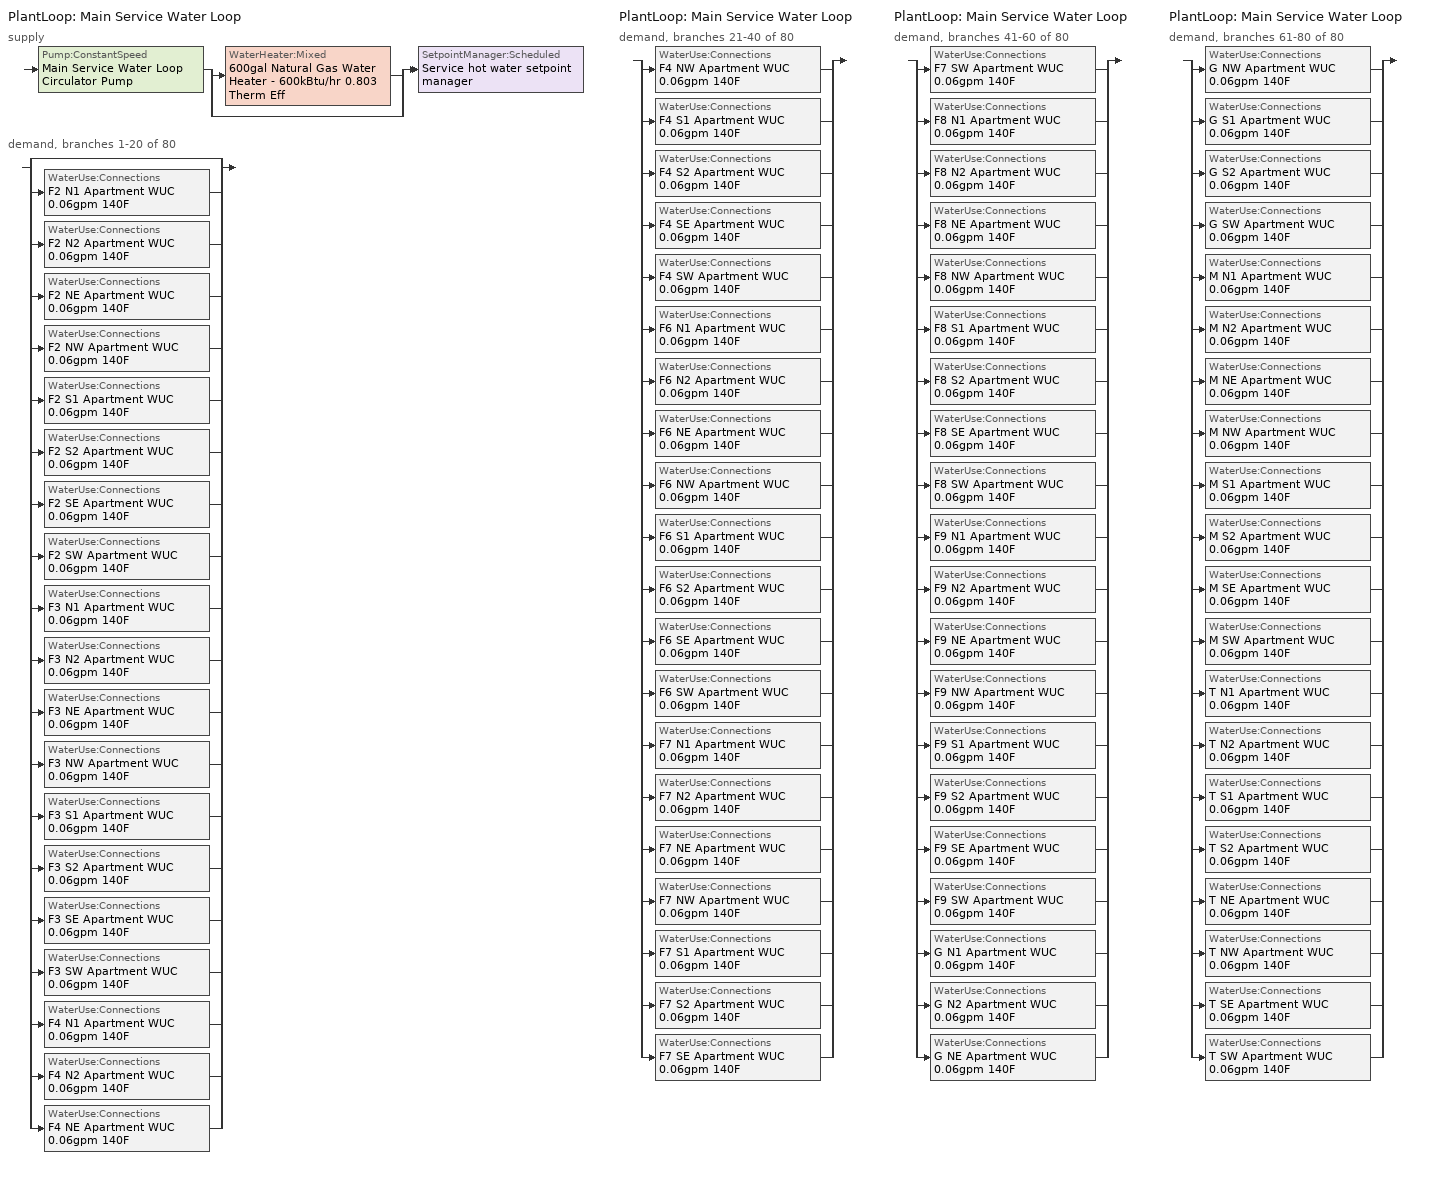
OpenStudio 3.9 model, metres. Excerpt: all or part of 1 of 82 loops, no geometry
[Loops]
PlantLoop 'Main Service Water Loop'
 supply: Pump:ConstantSpeed 'Main Service Water Loop Circulator Pump' > split
  | WaterHeater:Mixed '600gal Natural Gas Water Heater - 600kBtu/hr 0.803 Therm Eff'
  | bypass
  join > SetpointManager:Scheduled 'Service hot water setpoint manager'
 demand, branches 1-20 of 80: split
  | bypass
  | WaterUse:Connections 'F2 N1 Apartment WUC 0.06gpm 140F'
  | WaterUse:Connections 'F2 N2 Apartment WUC 0.06gpm 140F'
  | WaterUse:Connections 'F2 NE Apartment WUC 0.06gpm 140F'
  | WaterUse:Connections 'F2 NW Apartment WUC 0.06gpm 140F'
  | WaterUse:Connections 'F2 S1 Apartment WUC 0.06gpm 140F'
  | WaterUse:Connections 'F2 S2 Apartment WUC 0.06gpm 140F'
  | WaterUse:Connections 'F2 SE Apartment WUC 0.06gpm 140F'
  | WaterUse:Connections 'F2 SW Apartment WUC 0.06gpm 140F'
  | WaterUse:Connections 'F3 N1 Apartment WUC 0.06gpm 140F'
  | WaterUse:Connections 'F3 N2 Apartment WUC 0.06gpm 140F'
  | WaterUse:Connections 'F3 NE Apartment WUC 0.06gpm 140F'
  | WaterUse:Connections 'F3 NW Apartment WUC 0.06gpm 140F'
  | WaterUse:Connections 'F3 S1 Apartment WUC 0.06gpm 140F'
  | WaterUse:Connections 'F3 S2 Apartment WUC 0.06gpm 140F'
  | WaterUse:Connections 'F3 SE Apartment WUC 0.06gpm 140F'
  | WaterUse:Connections 'F3 SW Apartment WUC 0.06gpm 140F'
  | WaterUse:Connections 'F4 N1 Apartment WUC 0.06gpm 140F'
  | WaterUse:Connections 'F4 N2 Apartment WUC 0.06gpm 140F'
  | WaterUse:Connections 'F4 NE Apartment WUC 0.06gpm 140F'
PlantLoop 'Main Service Water Loop'
 demand, branches 21-40 of 80: split
  | WaterUse:Connections 'F4 NW Apartment WUC 0.06gpm 140F'
  | WaterUse:Connections 'F4 S1 Apartment WUC 0.06gpm 140F'
  | WaterUse:Connections 'F4 S2 Apartment WUC 0.06gpm 140F'
  | WaterUse:Connections 'F4 SE Apartment WUC 0.06gpm 140F'
  | WaterUse:Connections 'F4 SW Apartment WUC 0.06gpm 140F'
  | WaterUse:Connections 'F6 N1 Apartment WUC 0.06gpm 140F'
  | WaterUse:Connections 'F6 N2 Apartment WUC 0.06gpm 140F'
  | WaterUse:Connections 'F6 NE Apartment WUC 0.06gpm 140F'
  | WaterUse:Connections 'F6 NW Apartment WUC 0.06gpm 140F'
  | WaterUse:Connections 'F6 S1 Apartment WUC 0.06gpm 140F'
  | WaterUse:Connections 'F6 S2 Apartment WUC 0.06gpm 140F'
  | WaterUse:Connections 'F6 SE Apartment WUC 0.06gpm 140F'
  | WaterUse:Connections 'F6 SW Apartment WUC 0.06gpm 140F'
  | WaterUse:Connections 'F7 N1 Apartment WUC 0.06gpm 140F'
  | WaterUse:Connections 'F7 N2 Apartment WUC 0.06gpm 140F'
  | WaterUse:Connections 'F7 NE Apartment WUC 0.06gpm 140F'
  | WaterUse:Connections 'F7 NW Apartment WUC 0.06gpm 140F'
  | WaterUse:Connections 'F7 S1 Apartment WUC 0.06gpm 140F'
  | WaterUse:Connections 'F7 S2 Apartment WUC 0.06gpm 140F'
  | WaterUse:Connections 'F7 SE Apartment WUC 0.06gpm 140F'
PlantLoop 'Main Service Water Loop'
 demand, branches 41-60 of 80: split
  | WaterUse:Connections 'F7 SW Apartment WUC 0.06gpm 140F'
  | WaterUse:Connections 'F8 N1 Apartment WUC 0.06gpm 140F'
  | WaterUse:Connections 'F8 N2 Apartment WUC 0.06gpm 140F'
  | WaterUse:Connections 'F8 NE Apartment WUC 0.06gpm 140F'
  | WaterUse:Connections 'F8 NW Apartment WUC 0.06gpm 140F'
  | WaterUse:Connections 'F8 S1 Apartment WUC 0.06gpm 140F'
  | WaterUse:Connections 'F8 S2 Apartment WUC 0.06gpm 140F'
  | WaterUse:Connections 'F8 SE Apartment WUC 0.06gpm 140F'
  | WaterUse:Connections 'F8 SW Apartment WUC 0.06gpm 140F'
  | WaterUse:Connections 'F9 N1 Apartment WUC 0.06gpm 140F'
  | WaterUse:Connections 'F9 N2 Apartment WUC 0.06gpm 140F'
  | WaterUse:Connections 'F9 NE Apartment WUC 0.06gpm 140F'
  | WaterUse:Connections 'F9 NW Apartment WUC 0.06gpm 140F'
  | WaterUse:Connections 'F9 S1 Apartment WUC 0.06gpm 140F'
  | WaterUse:Connections 'F9 S2 Apartment WUC 0.06gpm 140F'
  | WaterUse:Connections 'F9 SE Apartment WUC 0.06gpm 140F'
  | WaterUse:Connections 'F9 SW Apartment WUC 0.06gpm 140F'
  | WaterUse:Connections 'G N1 Apartment WUC 0.06gpm 140F'
  | WaterUse:Connections 'G N2 Apartment WUC 0.06gpm 140F'
  | WaterUse:Connections 'G NE Apartment WUC 0.06gpm 140F'
PlantLoop 'Main Service Water Loop'
 demand, branches 61-80 of 80: split
  | WaterUse:Connections 'G NW Apartment WUC 0.06gpm 140F'
  | WaterUse:Connections 'G S1 Apartment WUC 0.06gpm 140F'
  | WaterUse:Connections 'G S2 Apartment WUC 0.06gpm 140F'
  | WaterUse:Connections 'G SW Apartment WUC 0.06gpm 140F'
  | WaterUse:Connections 'M N1 Apartment WUC 0.06gpm 140F'
  | WaterUse:Connections 'M N2 Apartment WUC 0.06gpm 140F'
  | WaterUse:Connections 'M NE Apartment WUC 0.06gpm 140F'
  | WaterUse:Connections 'M NW Apartment WUC 0.06gpm 140F'
  | WaterUse:Connections 'M S1 Apartment WUC 0.06gpm 140F'
  | WaterUse:Connections 'M S2 Apartment WUC 0.06gpm 140F'
  | WaterUse:Connections 'M SE Apartment WUC 0.06gpm 140F'
  | WaterUse:Connections 'M SW Apartment WUC 0.06gpm 140F'
  | WaterUse:Connections 'T N1 Apartment WUC 0.06gpm 140F'
  | WaterUse:Connections 'T N2 Apartment WUC 0.06gpm 140F'
  | WaterUse:Connections 'T S1 Apartment WUC 0.06gpm 140F'
  | WaterUse:Connections 'T S2 Apartment WUC 0.06gpm 140F'
  | WaterUse:Connections 'T NE Apartment WUC 0.06gpm 140F'
  | WaterUse:Connections 'T NW Apartment WUC 0.06gpm 140F'
  | WaterUse:Connections 'T SE Apartment WUC 0.06gpm 140F'
  | WaterUse:Connections 'T SW Apartment WUC 0.06gpm 140F'
[PlantLoop]
Main Service Water Loop: Glycol Concentration=0; Maximum Loop Temperature {C}=60; Minimum Loop Temperature {C}=10; Plant Loop Volume {m3}=Autocalculate; Load Distribution Scheme=Optimal
[Sizing:Plant]
Main Service Water Loop: Loop Type=Heating; Design Loop Exit Temperature {C}=60; Loop Design Temperature Difference {deltaC}=5; Sizing Option=NonCoincident; Zone Timesteps in Averaging Window=1; Coincident Sizing Factor Mode=None
[Pump:ConstantSpeed]
Main Service Water Loop Circulator Pump: Rated Flow Rate {m3/s}=autosize; Rated Pump Head {Pa}=29891; Rated Power Consumption {W}=autosize; Motor Efficiency=0.755102; Fraction of Motor Inefficiencies to Fluid Stream=0; Pump Control Type=Intermittent; Design Power Sizing Method=PowerPerFlowPerPressure; Design Electric Power per Unit Flow Rate {W/(m3/s)}=348701.1; Design Shaft Power per Unit Flow Rate per Unit Head {W-s/m3-Pa}=1.28205
[SetpointManager:Scheduled]
Service hot water setpoint manager: Control Variable=Temperature; Schedule=Service Water Loop Temp - 140F; Setpoint Node or NodeList=Main Service Water Loop Supply Outlet Node
[WaterHeater:Mixed]
600gal Natural Gas Water Heater - 600kBtu/hr 0.803 Therm Eff: Tank Volume {m3}=2.27125; Setpoint Temperature Schedule=Service Water Loop Temp - 140F; Deadband Temperature Difference {deltaC}=2; Maximum Temperature Limit {C}=60; Heater Control Type=Cycle; Heater Maximum Capacity {W}=175843; Heater Fuel Type=NaturalGas; Heater Thermal Efficiency=0.802763; Off Cycle Parasitic Fuel Consumption Rate {W}=8167.94; Off Cycle Parasitic Fuel Type=NaturalGas; Off Cycle Parasitic Heat Fraction to Tank=0; On Cycle Parasitic Fuel Consumption Rate {W}=8167.94; On Cycle Parasitic Fuel Type=NaturalGas; On Cycle Parasitic Heat Fraction to Tank=0; Ambient Temperature Indicator=Schedule; Ambient Temperature Schedule=Water Heater Ambient Temp Schedule 71.6F; Off Cycle Loss Coefficient to Ambient Temperature {W/K}=15.6173; On Cycle Loss Coefficient to Ambient Temperature {W/K}=15.6173; Use Side Effectiveness=1; Source Side Effectiveness=1; Use Side Design Flow Rate {m3/s}=autosize; Source Side Design Flow Rate {m3/s}=autosize; Indirect Water Heating Recovery Time {hr}=1.5; Source Side Flow Control Mode=IndirectHeatPrimarySetpoint
[WaterHeater:Sizing]
600gal Natural Gas Water Heater - 600kBtu/hr 0.803 Therm Eff: Design Mode=PeakDraw; Time Storage Can Meet Peak Draw {hr}=0.538503; Time for Tank Recovery {hr}=0; Nominal Tank Volume for Autosizing Plant Connections {m3}=1
[WaterUse:Equipment:Definition] Peak Flow Rate {m3/s}=3.65885e-06; Target Temperature Schedule=Mixed Water At Faucet Temp - 140F; Sensible Fraction Schedule=Fraction Sensible - 0.2; Latent Fraction Schedule=Fraction Latent - 0.05
F2 N1 Apartment 0.06gpm 140F; F2 N2 Apartment 0.06gpm 140F; F2 NE Apartment 0.06gpm 140F; F2 NW Apartment 0.06gpm 140F; F2 S1 Apartment 0.06gpm 140F; F2 S2 Apartment 0.06gpm 140F; F2 SE Apartment 0.06gpm 140F; F2 SW Apartment 0.06gpm 140F; F3 N1 Apartment 0.06gpm 140F; F3 N2 Apartment 0.06gpm 140F; F3 NE Apartment 0.06gpm 140F; F3 NW Apartment 0.06gpm 140F; F3 S1 Apartment 0.06gpm 140F; F3 S2 Apartment 0.06gpm 140F; F3 SE Apartment 0.06gpm 140F; F3 SW Apartment 0.06gpm 140F; F4 N1 Apartment 0.06gpm 140F; F4 N2 Apartment 0.06gpm 140F; F4 NE Apartment 0.06gpm 140F; F4 NW Apartment 0.06gpm 140F; F4 S1 Apartment 0.06gpm 140F; F4 S2 Apartment 0.06gpm 140F; F4 SE Apartment 0.06gpm 140F; F4 SW Apartment 0.06gpm 140F; F6 N1 Apartment 0.06gpm 140F; F6 N2 Apartment 0.06gpm 140F; F6 NE Apartment 0.06gpm 140F; F6 NW Apartment 0.06gpm 140F; F6 S1 Apartment 0.06gpm 140F; F6 S2 Apartment 0.06gpm 140F; F6 SE Apartment 0.06gpm 140F; F6 SW Apartment 0.06gpm 140F; F7 N1 Apartment 0.06gpm 140F; F7 N2 Apartment 0.06gpm 140F; F7 NE Apartment 0.06gpm 140F; F7 NW Apartment 0.06gpm 140F; F7 S1 Apartment 0.06gpm 140F; F7 S2 Apartment 0.06gpm 140F; F7 SE Apartment 0.06gpm 140F; F7 SW Apartment 0.06gpm 140F; F8 N1 Apartment 0.06gpm 140F; F8 N2 Apartment 0.06gpm 140F; F8 NE Apartment 0.06gpm 140F; F8 NW Apartment 0.06gpm 140F; F8 S1 Apartment 0.06gpm 140F; F8 S2 Apartment 0.06gpm 140F; F8 SE Apartment 0.06gpm 140F; F8 SW Apartment 0.06gpm 140F; F9 N1 Apartment 0.06gpm 140F; F9 N2 Apartment 0.06gpm 140F; F9 NE Apartment 0.06gpm 140F; F9 NW Apartment 0.06gpm 140F; F9 S1 Apartment 0.06gpm 140F; F9 S2 Apartment 0.06gpm 140F; F9 SE Apartment 0.06gpm 140F; F9 SW Apartment 0.06gpm 140F; G N1 Apartment 0.06gpm 140F; G N2 Apartment 0.06gpm 140F; G NE Apartment 0.06gpm 140F; G NW Apartment 0.06gpm 140F; G S1 Apartment 0.06gpm 140F; G S2 Apartment 0.06gpm 140F; G SW Apartment 0.06gpm 140F; M N1 Apartment 0.06gpm 140F; M N2 Apartment 0.06gpm 140F; M NE Apartment 0.06gpm 140F; M NW Apartment 0.06gpm 140F; M S1 Apartment 0.06gpm 140F; M S2 Apartment 0.06gpm 140F; M SE Apartment 0.06gpm 140F; M SW Apartment 0.06gpm 140F; T N1 Apartment 0.06gpm 140F; T N2 Apartment 0.06gpm 140F; T S1 Apartment 0.06gpm 140F; T S2 Apartment 0.06gpm 140F; T NE Apartment 0.06gpm 140F; T NW Apartment 0.06gpm 140F; T SE Apartment 0.06gpm 140F; T SW Apartment 0.06gpm 140F
[WaterUse:Equipment] Flow Rate Fraction Schedule=ApartmentHighRise APT_DHW_SCH
Name | Water Use Equipment Definition
F2 N1 Apartment Service Water Use 0.06gpm 140F | F2 N1 Apartment 0.06gpm 140F
F2 N2 Apartment Service Water Use 0.06gpm 140F | F2 N2 Apartment 0.06gpm 140F
F2 NE Apartment Service Water Use 0.06gpm 140F | F2 NE Apartment 0.06gpm 140F
F2 NW Apartment Service Water Use 0.06gpm 140F | F2 NW Apartment 0.06gpm 140F
F2 S1 Apartment Service Water Use 0.06gpm 140F | F2 S1 Apartment 0.06gpm 140F
F2 S2 Apartment Service Water Use 0.06gpm 140F | F2 S2 Apartment 0.06gpm 140F
F2 SE Apartment Service Water Use 0.06gpm 140F | F2 SE Apartment 0.06gpm 140F
F2 SW Apartment Service Water Use 0.06gpm 140F | F2 SW Apartment 0.06gpm 140F
F3 N1 Apartment Service Water Use 0.06gpm 140F | F3 N1 Apartment 0.06gpm 140F
F3 N2 Apartment Service Water Use 0.06gpm 140F | F3 N2 Apartment 0.06gpm 140F
F3 NE Apartment Service Water Use 0.06gpm 140F | F3 NE Apartment 0.06gpm 140F
F3 NW Apartment Service Water Use 0.06gpm 140F | F3 NW Apartment 0.06gpm 140F
F3 S1 Apartment Service Water Use 0.06gpm 140F | F3 S1 Apartment 0.06gpm 140F
F3 S2 Apartment Service Water Use 0.06gpm 140F | F3 S2 Apartment 0.06gpm 140F
F3 SE Apartment Service Water Use 0.06gpm 140F | F3 SE Apartment 0.06gpm 140F
F3 SW Apartment Service Water Use 0.06gpm 140F | F3 SW Apartment 0.06gpm 140F
F4 N1 Apartment Service Water Use 0.06gpm 140F | F4 N1 Apartment 0.06gpm 140F
F4 N2 Apartment Service Water Use 0.06gpm 140F | F4 N2 Apartment 0.06gpm 140F
F4 NE Apartment Service Water Use 0.06gpm 140F | F4 NE Apartment 0.06gpm 140F
F4 NW Apartment Service Water Use 0.06gpm 140F | F4 NW Apartment 0.06gpm 140F
F4 S1 Apartment Service Water Use 0.06gpm 140F | F4 S1 Apartment 0.06gpm 140F
F4 S2 Apartment Service Water Use 0.06gpm 140F | F4 S2 Apartment 0.06gpm 140F
F4 SE Apartment Service Water Use 0.06gpm 140F | F4 SE Apartment 0.06gpm 140F
F4 SW Apartment Service Water Use 0.06gpm 140F | F4 SW Apartment 0.06gpm 140F
F6 N1 Apartment Service Water Use 0.06gpm 140F | F6 N1 Apartment 0.06gpm 140F
F6 N2 Apartment Service Water Use 0.06gpm 140F | F6 N2 Apartment 0.06gpm 140F
F6 NE Apartment Service Water Use 0.06gpm 140F | F6 NE Apartment 0.06gpm 140F
F6 NW Apartment Service Water Use 0.06gpm 140F | F6 NW Apartment 0.06gpm 140F
F6 S1 Apartment Service Water Use 0.06gpm 140F | F6 S1 Apartment 0.06gpm 140F
F6 S2 Apartment Service Water Use 0.06gpm 140F | F6 S2 Apartment 0.06gpm 140F
F6 SE Apartment Service Water Use 0.06gpm 140F | F6 SE Apartment 0.06gpm 140F
F6 SW Apartment Service Water Use 0.06gpm 140F | F6 SW Apartment 0.06gpm 140F
F7 N1 Apartment Service Water Use 0.06gpm 140F | F7 N1 Apartment 0.06gpm 140F
F7 N2 Apartment Service Water Use 0.06gpm 140F | F7 N2 Apartment 0.06gpm 140F
F7 NE Apartment Service Water Use 0.06gpm 140F | F7 NE Apartment 0.06gpm 140F
F7 NW Apartment Service Water Use 0.06gpm 140F | F7 NW Apartment 0.06gpm 140F
F7 S1 Apartment Service Water Use 0.06gpm 140F | F7 S1 Apartment 0.06gpm 140F
F7 S2 Apartment Service Water Use 0.06gpm 140F | F7 S2 Apartment 0.06gpm 140F
F7 SE Apartment Service Water Use 0.06gpm 140F | F7 SE Apartment 0.06gpm 140F
F7 SW Apartment Service Water Use 0.06gpm 140F | F7 SW Apartment 0.06gpm 140F
F8 N1 Apartment Service Water Use 0.06gpm 140F | F8 N1 Apartment 0.06gpm 140F
F8 N2 Apartment Service Water Use 0.06gpm 140F | F8 N2 Apartment 0.06gpm 140F
F8 NE Apartment Service Water Use 0.06gpm 140F | F8 NE Apartment 0.06gpm 140F
F8 NW Apartment Service Water Use 0.06gpm 140F | F8 NW Apartment 0.06gpm 140F
F8 S1 Apartment Service Water Use 0.06gpm 140F | F8 S1 Apartment 0.06gpm 140F
F8 S2 Apartment Service Water Use 0.06gpm 140F | F8 S2 Apartment 0.06gpm 140F
F8 SE Apartment Service Water Use 0.06gpm 140F | F8 SE Apartment 0.06gpm 140F
F8 SW Apartment Service Water Use 0.06gpm 140F | F8 SW Apartment 0.06gpm 140F
F9 N1 Apartment Service Water Use 0.06gpm 140F | F9 N1 Apartment 0.06gpm 140F
F9 N2 Apartment Service Water Use 0.06gpm 140F | F9 N2 Apartment 0.06gpm 140F
F9 NE Apartment Service Water Use 0.06gpm 140F | F9 NE Apartment 0.06gpm 140F
F9 NW Apartment Service Water Use 0.06gpm 140F | F9 NW Apartment 0.06gpm 140F
F9 S1 Apartment Service Water Use 0.06gpm 140F | F9 S1 Apartment 0.06gpm 140F
F9 S2 Apartment Service Water Use 0.06gpm 140F | F9 S2 Apartment 0.06gpm 140F
F9 SE Apartment Service Water Use 0.06gpm 140F | F9 SE Apartment 0.06gpm 140F
F9 SW Apartment Service Water Use 0.06gpm 140F | F9 SW Apartment 0.06gpm 140F
G N1 Apartment Service Water Use 0.06gpm 140F | G N1 Apartment 0.06gpm 140F
G N2 Apartment Service Water Use 0.06gpm 140F | G N2 Apartment 0.06gpm 140F
G NE Apartment Service Water Use 0.06gpm 140F | G NE Apartment 0.06gpm 140F
G NW Apartment Service Water Use 0.06gpm 140F | G NW Apartment 0.06gpm 140F
G S1 Apartment Service Water Use 0.06gpm 140F | G S1 Apartment 0.06gpm 140F
G S2 Apartment Service Water Use 0.06gpm 140F | G S2 Apartment 0.06gpm 140F
G SW Apartment Service Water Use 0.06gpm 140F | G SW Apartment 0.06gpm 140F
M N1 Apartment Service Water Use 0.06gpm 140F | M N1 Apartment 0.06gpm 140F
M N2 Apartment Service Water Use 0.06gpm 140F | M N2 Apartment 0.06gpm 140F
M NE Apartment Service Water Use 0.06gpm 140F | M NE Apartment 0.06gpm 140F
M NW Apartment Service Water Use 0.06gpm 140F | M NW Apartment 0.06gpm 140F
M S1 Apartment Service Water Use 0.06gpm 140F | M S1 Apartment 0.06gpm 140F
M S2 Apartment Service Water Use 0.06gpm 140F | M S2 Apartment 0.06gpm 140F
M SE Apartment Service Water Use 0.06gpm 140F | M SE Apartment 0.06gpm 140F
M SW Apartment Service Water Use 0.06gpm 140F | M SW Apartment 0.06gpm 140F
T N1 Apartment Service Water Use 0.06gpm 140F | T N1 Apartment 0.06gpm 140F
T N2 Apartment Service Water Use 0.06gpm 140F | T N2 Apartment 0.06gpm 140F
T S1 Apartment Service Water Use 0.06gpm 140F | T S1 Apartment 0.06gpm 140F
T S2 Apartment Service Water Use 0.06gpm 140F | T S2 Apartment 0.06gpm 140F
T NE Apartment Service Water Use 0.06gpm 140F | T NE Apartment 0.06gpm 140F
T NW Apartment Service Water Use 0.06gpm 140F | T NW Apartment 0.06gpm 140F
T SE Apartment Service Water Use 0.06gpm 140F | T SE Apartment 0.06gpm 140F
T SW Apartment Service Water Use 0.06gpm 140F | T SW Apartment 0.06gpm 140F
[WaterUse:Connections] Drain Water Heat Exchanger Type=None; Drain Water Heat Exchanger Destination=Plant
Name | Water Use Equipment Name 1
F2 N1 Apartment WUC 0.06gpm 140F | F2 N1 Apartment Service Water Use 0.06gpm 140F
F2 N2 Apartment WUC 0.06gpm 140F | F2 N2 Apartment Service Water Use 0.06gpm 140F
F2 NE Apartment WUC 0.06gpm 140F | F2 NE Apartment Service Water Use 0.06gpm 140F
F2 NW Apartment WUC 0.06gpm 140F | F2 NW Apartment Service Water Use 0.06gpm 140F
F2 S1 Apartment WUC 0.06gpm 140F | F2 S1 Apartment Service Water Use 0.06gpm 140F
F2 S2 Apartment WUC 0.06gpm 140F | F2 S2 Apartment Service Water Use 0.06gpm 140F
F2 SE Apartment WUC 0.06gpm 140F | F2 SE Apartment Service Water Use 0.06gpm 140F
F2 SW Apartment WUC 0.06gpm 140F | F2 SW Apartment Service Water Use 0.06gpm 140F
F3 N1 Apartment WUC 0.06gpm 140F | F3 N1 Apartment Service Water Use 0.06gpm 140F
F3 N2 Apartment WUC 0.06gpm 140F | F3 N2 Apartment Service Water Use 0.06gpm 140F
F3 NE Apartment WUC 0.06gpm 140F | F3 NE Apartment Service Water Use 0.06gpm 140F
F3 NW Apartment WUC 0.06gpm 140F | F3 NW Apartment Service Water Use 0.06gpm 140F
F3 S1 Apartment WUC 0.06gpm 140F | F3 S1 Apartment Service Water Use 0.06gpm 140F
F3 S2 Apartment WUC 0.06gpm 140F | F3 S2 Apartment Service Water Use 0.06gpm 140F
F3 SE Apartment WUC 0.06gpm 140F | F3 SE Apartment Service Water Use 0.06gpm 140F
F3 SW Apartment WUC 0.06gpm 140F | F3 SW Apartment Service Water Use 0.06gpm 140F
F4 N1 Apartment WUC 0.06gpm 140F | F4 N1 Apartment Service Water Use 0.06gpm 140F
F4 N2 Apartment WUC 0.06gpm 140F | F4 N2 Apartment Service Water Use 0.06gpm 140F
F4 NE Apartment WUC 0.06gpm 140F | F4 NE Apartment Service Water Use 0.06gpm 140F
F4 NW Apartment WUC 0.06gpm 140F | F4 NW Apartment Service Water Use 0.06gpm 140F
F4 S1 Apartment WUC 0.06gpm 140F | F4 S1 Apartment Service Water Use 0.06gpm 140F
F4 S2 Apartment WUC 0.06gpm 140F | F4 S2 Apartment Service Water Use 0.06gpm 140F
F4 SE Apartment WUC 0.06gpm 140F | F4 SE Apartment Service Water Use 0.06gpm 140F
F4 SW Apartment WUC 0.06gpm 140F | F4 SW Apartment Service Water Use 0.06gpm 140F
F6 N1 Apartment WUC 0.06gpm 140F | F6 N1 Apartment Service Water Use 0.06gpm 140F
F6 N2 Apartment WUC 0.06gpm 140F | F6 N2 Apartment Service Water Use 0.06gpm 140F
F6 NE Apartment WUC 0.06gpm 140F | F6 NE Apartment Service Water Use 0.06gpm 140F
F6 NW Apartment WUC 0.06gpm 140F | F6 NW Apartment Service Water Use 0.06gpm 140F
F6 S1 Apartment WUC 0.06gpm 140F | F6 S1 Apartment Service Water Use 0.06gpm 140F
F6 S2 Apartment WUC 0.06gpm 140F | F6 S2 Apartment Service Water Use 0.06gpm 140F
F6 SE Apartment WUC 0.06gpm 140F | F6 SE Apartment Service Water Use 0.06gpm 140F
F6 SW Apartment WUC 0.06gpm 140F | F6 SW Apartment Service Water Use 0.06gpm 140F
F7 N1 Apartment WUC 0.06gpm 140F | F7 N1 Apartment Service Water Use 0.06gpm 140F
F7 N2 Apartment WUC 0.06gpm 140F | F7 N2 Apartment Service Water Use 0.06gpm 140F
F7 NE Apartment WUC 0.06gpm 140F | F7 NE Apartment Service Water Use 0.06gpm 140F
F7 NW Apartment WUC 0.06gpm 140F | F7 NW Apartment Service Water Use 0.06gpm 140F
F7 S1 Apartment WUC 0.06gpm 140F | F7 S1 Apartment Service Water Use 0.06gpm 140F
F7 S2 Apartment WUC 0.06gpm 140F | F7 S2 Apartment Service Water Use 0.06gpm 140F
F7 SE Apartment WUC 0.06gpm 140F | F7 SE Apartment Service Water Use 0.06gpm 140F
F7 SW Apartment WUC 0.06gpm 140F | F7 SW Apartment Service Water Use 0.06gpm 140F
F8 N1 Apartment WUC 0.06gpm 140F | F8 N1 Apartment Service Water Use 0.06gpm 140F
F8 N2 Apartment WUC 0.06gpm 140F | F8 N2 Apartment Service Water Use 0.06gpm 140F
F8 NE Apartment WUC 0.06gpm 140F | F8 NE Apartment Service Water Use 0.06gpm 140F
F8 NW Apartment WUC 0.06gpm 140F | F8 NW Apartment Service Water Use 0.06gpm 140F
F8 S1 Apartment WUC 0.06gpm 140F | F8 S1 Apartment Service Water Use 0.06gpm 140F
F8 S2 Apartment WUC 0.06gpm 140F | F8 S2 Apartment Service Water Use 0.06gpm 140F
F8 SE Apartment WUC 0.06gpm 140F | F8 SE Apartment Service Water Use 0.06gpm 140F
F8 SW Apartment WUC 0.06gpm 140F | F8 SW Apartment Service Water Use 0.06gpm 140F
F9 N1 Apartment WUC 0.06gpm 140F | F9 N1 Apartment Service Water Use 0.06gpm 140F
F9 N2 Apartment WUC 0.06gpm 140F | F9 N2 Apartment Service Water Use 0.06gpm 140F
F9 NE Apartment WUC 0.06gpm 140F | F9 NE Apartment Service Water Use 0.06gpm 140F
F9 NW Apartment WUC 0.06gpm 140F | F9 NW Apartment Service Water Use 0.06gpm 140F
F9 S1 Apartment WUC 0.06gpm 140F | F9 S1 Apartment Service Water Use 0.06gpm 140F
F9 S2 Apartment WUC 0.06gpm 140F | F9 S2 Apartment Service Water Use 0.06gpm 140F
F9 SE Apartment WUC 0.06gpm 140F | F9 SE Apartment Service Water Use 0.06gpm 140F
F9 SW Apartment WUC 0.06gpm 140F | F9 SW Apartment Service Water Use 0.06gpm 140F
G N1 Apartment WUC 0.06gpm 140F | G N1 Apartment Service Water Use 0.06gpm 140F
G N2 Apartment WUC 0.06gpm 140F | G N2 Apartment Service Water Use 0.06gpm 140F
G NE Apartment WUC 0.06gpm 140F | G NE Apartment Service Water Use 0.06gpm 140F
G NW Apartment WUC 0.06gpm 140F | G NW Apartment Service Water Use 0.06gpm 140F
G S1 Apartment WUC 0.06gpm 140F | G S1 Apartment Service Water Use 0.06gpm 140F
G S2 Apartment WUC 0.06gpm 140F | G S2 Apartment Service Water Use 0.06gpm 140F
G SW Apartment WUC 0.06gpm 140F | G SW Apartment Service Water Use 0.06gpm 140F
M N1 Apartment WUC 0.06gpm 140F | M N1 Apartment Service Water Use 0.06gpm 140F
M N2 Apartment WUC 0.06gpm 140F | M N2 Apartment Service Water Use 0.06gpm 140F
M NE Apartment WUC 0.06gpm 140F | M NE Apartment Service Water Use 0.06gpm 140F
M NW Apartment WUC 0.06gpm 140F | M NW Apartment Service Water Use 0.06gpm 140F
M S1 Apartment WUC 0.06gpm 140F | M S1 Apartment Service Water Use 0.06gpm 140F
M S2 Apartment WUC 0.06gpm 140F | M S2 Apartment Service Water Use 0.06gpm 140F
M SE Apartment WUC 0.06gpm 140F | M SE Apartment Service Water Use 0.06gpm 140F
M SW Apartment WUC 0.06gpm 140F | M SW Apartment Service Water Use 0.06gpm 140F
T N1 Apartment WUC 0.06gpm 140F | T N1 Apartment Service Water Use 0.06gpm 140F
T N2 Apartment WUC 0.06gpm 140F | T N2 Apartment Service Water Use 0.06gpm 140F
T S1 Apartment WUC 0.06gpm 140F | T S1 Apartment Service Water Use 0.06gpm 140F
T S2 Apartment WUC 0.06gpm 140F | T S2 Apartment Service Water Use 0.06gpm 140F
T NE Apartment WUC 0.06gpm 140F | T NE Apartment Service Water Use 0.06gpm 140F
T NW Apartment WUC 0.06gpm 140F | T NW Apartment Service Water Use 0.06gpm 140F
T SE Apartment WUC 0.06gpm 140F | T SE Apartment Service Water Use 0.06gpm 140F
T SW Apartment WUC 0.06gpm 140F | T SW Apartment Service Water Use 0.06gpm 140F
[Schedule:Ruleset]
Service Water Loop Temp - 140F: Default Day Schedule=Service Water Loop Temp - 140F Default
Water Heater Ambient Temp Schedule 71.6F: Default Day Schedule=Water Heater Ambient Temp Schedule 71.6F Default
ApartmentHighRise APT_DHW_SCH: Default Day Schedule=ApartmentHighRise APT_DHW_SCH Default; Summer Design Day Schedule=ApartmentHighRise APT_DHW_SCH Summer Design Day; Winter Design Day Schedule=ApartmentHighRise APT_DHW_SCH Winter Design Day
Fraction Sensible - 0.2: Default Day Schedule=Fraction Sensible - 0.2 Default
Fraction Latent - 0.05: Default Day Schedule=Fraction Latent - 0.05 Default
Mixed Water At Faucet Temp - 140F: Default Day Schedule=Mixed Water At Faucet Temp - 140F Default
[Schedule:Day]
Service Water Loop Temp - 140F Default; Mixed Water At Faucet Temp - 140F Default: 24, 0, 60
Water Heater Ambient Temp Schedule 71.6F Default: 24, 0, 22
ApartmentHighRise APT_DHW_SCH Default; ApartmentHighRise APT_DHW_SCH Winter Design Day; ApartmentHighRise APT_DHW_SCH Summer Design Day: No, 1, 0, 0.08, 2, 0, 0.04, 4, 0, 0.01, 5, 0, 0.04, 6, 0, 0.27, 7, 0, 0.94, 8, 0, 1, 9, 0, 0.96, 10, 0, 0.84, 11, 0, 0.76, 12, 0, 0.61, 13, 0, 0.53, 14, 0, 0.47, 15, 0, 0.41, 16, 0, 0.47, 17, 0, 0.55, 18, 0, 0.73, 19, 0, 0.86, 20, 0, 0.82, 21, 0, 0.75, 22, 0, 0.61, 23, 0, 0.53, 24, 0, 0.29
Fraction Sensible - 0.2 Default: 24, 0, 0.2
Fraction Latent - 0.05 Default: 24, 0, 0.05
